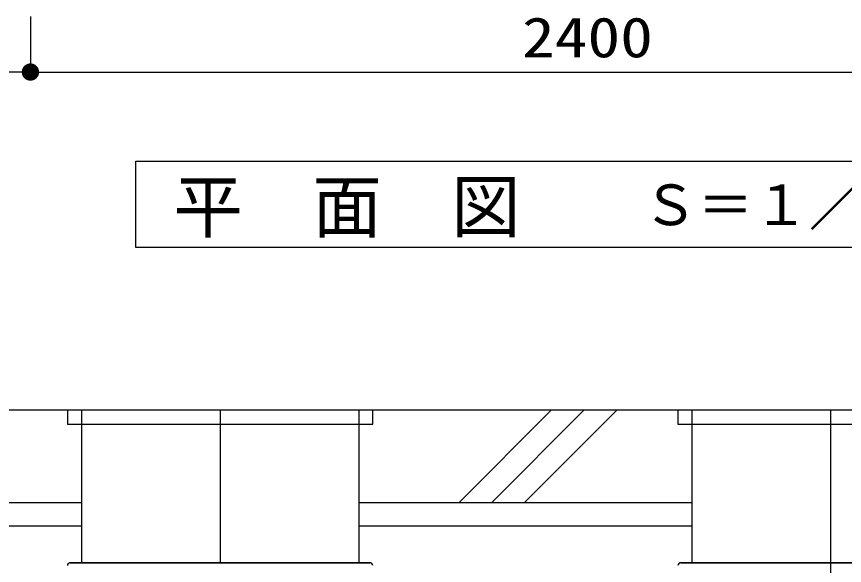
# Model space of a CAD drawing. Units: millimetres, scale not verified. Extents: x -8093 to 8093, y -5792 to 5792.
# Drawn here: x -6184 to -4394, y -1985 to -798 of the extents above; entities that cross this region are included whole.
import ezdxf
from ezdxf.enums import TextEntityAlignment as Align

# ---------------------------------------------------------------- set-up
doc = ezdxf.new("R2010")
doc.units = ezdxf.units.MM
doc.header["$LTSCALE"] = 30
doc.linetypes.add('LONG_CHAIN', pattern=[21, 18, -1, 1, -1])
for name, color, linetype, lineweight in [('0-1_00クル-フ-0躯体', 3, 'Continuous', 25), ('0-2_00クル-フ-1機器', 2, 'Continuous', 25), ('0-3_00クル-フ-6寸法', 132, 'Continuous', 25)]:
    doc.layers.add(name, color=color, linetype=linetype, lineweight=lineweight)
doc.styles.add('ＭＳ ゴシック', font='')
doc.styles.get('ＭＳ ゴシック').set_extended_font_data('MS Gothic')

msp = doc.modelspace()

# ---------------------------------------------------------------- linework, layer by layer
at = {"layer": '0-1_00クル-フ-0躯体', "linetype": 'LONG_CHAIN'}
for p, q in [((-5744.38, -1649.27), (-5744.38, -1979.27)), ((-4424.38, -1649.27), (-4424.38, -2057.27))]:
    msp.add_line(p, q, dxfattribs=at)
at = {"layer": '0-1_00クル-フ-0躯体'}
for p, q in [((-5417.41, -1979.27), (-6070.13, -1979.27)), ((-6068.48, -1979.27), (-5420.28, -1979.27)), ((-4098.64, -1979.27), (-4751.35, -1979.27)), ((-4748.48, -1979.27), (-4100.28, -1979.27))]:
    msp.add_line(p, q, dxfattribs=at)
msp.add_lwpolyline([(-5926.19, -1111.03), (-3896.86, -1111.03), (-3896.86, -1297.34), (-5926.19, -1297.34)], close=True, dxfattribs=at)
for centre, start, end in [((-6068.48, -1985.27), 90, 177), ((-5420.28, -1985.27), 3, 90), ((-4748.48, -1985.27), 90, 177)]:
    msp.add_arc(centre, 6, start, end, dxfattribs=at)
at = {"layer": '0-2_00クル-フ-1機器'}
for p, q in [((-2607.81, -1649.27), (-7458.27, -1649.27)), ((-6044.28, -1649.27), (-6044.28, -1979.27)), ((-5444.28, -1649.27), (-5444.28, -1979.27)), ((-5228.32, -1849.27), (-5028.32, -1649.27)), ((-5157.61, -1849.27), (-4957.61, -1649.27)), ((-5086.9, -1849.27), (-4886.9, -1649.27)), ((-4724.38, -1649.27), (-4724.38, -1979.27)), ((-4724.38, -1849.27), (-5444.28, -1849.27)), ((-5444.28, -1899.27), (-4724.38, -1899.27))]:
    msp.add_line(p, q, dxfattribs=at)
for points in [[(-6074.28, -1649.27), (-6074.28, -1679.27), (-5414.28, -1679.27), (-5414.28, -1649.27)], [(-4754.38, -1649.27), (-4754.38, -1679.27), (-4094.38, -1679.27), (-4094.38, -1649.27)], [(-6044.28, -1849.27), (-6249.38, -1849.27), (-6249.38, -1899.27), (-6044.28, -1899.27)]]:
    msp.add_lwpolyline(points, dxfattribs=at)
at = {"layer": '0-3_00クル-フ-6寸法', "color": 4}
for p, q in [((-6154.38, -798.22), (-6154.38, -918.22)), ((-6154.38, -798.22), (-6154.38, -918.22)), ((-6154.38, -918.22), (-6214.38, -918.22)), ((-6154.38, -918.22), (-3754.38, -918.22))]:
    msp.add_line(p, q, dxfattribs=at)
at = {"layer": '0-3_00クル-フ-6寸法'}
for points in [[(-6154.38, -918.22), (-6172.54, -913.55), (-6171.82, -911.31)], [(-6154.38, -918.22), (-6172.54, -913.55), (-6171.82, -911.31)], [(-6154.38, -918.22), (-6171.82, -911.31), (-6170.81, -909.18)], [(-6154.38, -918.22), (-6171.82, -911.31), (-6170.81, -909.18)], [(-6154.38, -918.22), (-6170.81, -909.18), (-6169.55, -907.2)], [(-6154.38, -918.22), (-6170.81, -909.18), (-6169.55, -907.2)], [(-6154.38, -918.22), (-6169.55, -907.2), (-6168.05, -905.38)], [(-6154.38, -918.22), (-6169.55, -907.2), (-6168.05, -905.38)], [(-6154.38, -918.22), (-6168.05, -905.38), (-6166.33, -903.77)], [(-6154.38, -918.22), (-6168.05, -905.38), (-6166.33, -903.77)], [(-6154.38, -918.22), (-6166.33, -903.77), (-6164.43, -902.39)], [(-6154.38, -918.22), (-6166.33, -903.77), (-6164.43, -902.39)], [(-6154.38, -918.22), (-6164.43, -902.39), (-6162.37, -901.25)], [(-6154.38, -918.22), (-6164.43, -902.39), (-6162.37, -901.25)], [(-6154.38, -918.22), (-6162.37, -901.25), (-6160.18, -900.38)], [(-6154.38, -918.22), (-6162.37, -901.25), (-6160.18, -900.38)], [(-6154.38, -918.22), (-6160.18, -900.38), (-6157.9, -899.8)], [(-6154.38, -918.22), (-6160.18, -900.38), (-6157.9, -899.8)], [(-6154.38, -918.22), (-6157.9, -899.8), (-6155.56, -899.5)], [(-6154.38, -918.22), (-6157.9, -899.8), (-6155.56, -899.5)], [(-6154.38, -918.22), (-6155.56, -899.5), (-6153.21, -899.5)], [(-6154.38, -918.22), (-6155.56, -899.5), (-6153.21, -899.5)], [(-6154.38, -918.22), (-6153.21, -899.5), (-6150.87, -899.8)], [(-6154.38, -918.22), (-6153.21, -899.5), (-6150.87, -899.8)], [(-6154.38, -918.22), (-6150.87, -899.8), (-6148.59, -900.38)], [(-6154.38, -918.22), (-6150.87, -899.8), (-6148.59, -900.38)], [(-6154.38, -918.22), (-6148.59, -900.38), (-6146.4, -901.25)], [(-6154.38, -918.22), (-6148.59, -900.38), (-6146.4, -901.25)], [(-6154.38, -918.22), (-6146.4, -901.25), (-6144.34, -902.39)], [(-6154.38, -918.22), (-6146.4, -901.25), (-6144.34, -902.39)], [(-6154.38, -918.22), (-6144.34, -902.39), (-6142.43, -903.77)], [(-6154.38, -918.22), (-6144.34, -902.39), (-6142.43, -903.77)], [(-6154.38, -918.22), (-6142.43, -903.77), (-6140.71, -905.38)], [(-6154.38, -918.22), (-6142.43, -903.77), (-6140.71, -905.38)], [(-6154.38, -918.22), (-6140.71, -905.38), (-6139.21, -907.2)], [(-6154.38, -918.22), (-6140.71, -905.38), (-6139.21, -907.2)], [(-6154.38, -918.22), (-6139.21, -907.2), (-6137.95, -909.18)], [(-6154.38, -918.22), (-6139.21, -907.2), (-6137.95, -909.18)], [(-6154.38, -918.22), (-6137.95, -909.18), (-6136.95, -911.31)], [(-6154.38, -918.22), (-6137.95, -909.18), (-6136.95, -911.31)], [(-6154.38, -918.22), (-6136.95, -911.31), (-6136.22, -913.55)], [(-6154.38, -918.22), (-6136.95, -911.31), (-6136.22, -913.55)], [(-6154.38, -918.22), (-6173.13, -918.22), (-6172.98, -915.87)], [(-6154.38, -918.22), (-6173.13, -918.22), (-6172.98, -915.87)], [(-6154.38, -918.22), (-6172.98, -920.57), (-6173.13, -918.22)], [(-6154.38, -918.22), (-6172.98, -920.57), (-6173.13, -918.22)], [(-6154.38, -918.22), (-6172.98, -915.87), (-6172.54, -913.55)], [(-6154.38, -918.22), (-6172.98, -915.87), (-6172.54, -913.55)], [(-6154.38, -918.22), (-6172.54, -922.88), (-6172.98, -920.57)], [(-6154.38, -918.22), (-6172.54, -922.88), (-6172.98, -920.57)], [(-6154.38, -918.22), (-6171.82, -925.12), (-6172.54, -922.88)], [(-6154.38, -918.22), (-6171.82, -925.12), (-6172.54, -922.88)], [(-6154.38, -918.22), (-6170.81, -927.25), (-6171.82, -925.12)], [(-6154.38, -918.22), (-6170.81, -927.25), (-6171.82, -925.12)], [(-6154.38, -918.22), (-6169.55, -929.24), (-6170.81, -927.25)], [(-6154.38, -918.22), (-6169.55, -929.24), (-6170.81, -927.25)], [(-6154.38, -918.22), (-6168.05, -931.05), (-6169.55, -929.24)], [(-6154.38, -918.22), (-6168.05, -931.05), (-6169.55, -929.24)], [(-6154.38, -918.22), (-6166.33, -932.66), (-6168.05, -931.05)], [(-6154.38, -918.22), (-6166.33, -932.66), (-6168.05, -931.05)], [(-6154.38, -918.22), (-6164.43, -934.05), (-6166.33, -932.66)], [(-6154.38, -918.22), (-6164.43, -934.05), (-6166.33, -932.66)], [(-6154.38, -918.22), (-6162.37, -935.18), (-6164.43, -934.05)], [(-6154.38, -918.22), (-6162.37, -935.18), (-6164.43, -934.05)], [(-6154.38, -918.22), (-6160.18, -936.05), (-6162.37, -935.18)], [(-6154.38, -918.22), (-6160.18, -936.05), (-6162.37, -935.18)], [(-6154.38, -918.22), (-6157.9, -936.63), (-6160.18, -936.05)], [(-6154.38, -918.22), (-6157.9, -936.63), (-6160.18, -936.05)], [(-6154.38, -918.22), (-6155.56, -936.93), (-6157.9, -936.63)], [(-6154.38, -918.22), (-6155.56, -936.93), (-6157.9, -936.63)], [(-6154.38, -918.22), (-6153.21, -936.93), (-6155.56, -936.93)], [(-6154.38, -918.22), (-6153.21, -936.93), (-6155.56, -936.93)], [(-6154.38, -918.22), (-6136.22, -913.55), (-6135.78, -915.87)], [(-6154.38, -918.22), (-6136.22, -913.55), (-6135.78, -915.87)], [(-6154.38, -918.22), (-6135.78, -915.87), (-6135.63, -918.22)], [(-6154.38, -918.22), (-6135.78, -915.87), (-6135.63, -918.22)], [(-6154.38, -918.22), (-6150.87, -936.63), (-6153.21, -936.93)], [(-6154.38, -918.22), (-6148.59, -936.05), (-6150.87, -936.63)], [(-6154.38, -918.22), (-6146.4, -935.18), (-6148.59, -936.05)], [(-6154.38, -918.22), (-6144.34, -934.05), (-6146.4, -935.18)], [(-6154.38, -918.22), (-6142.43, -932.66), (-6144.34, -934.05)], [(-6154.38, -918.22), (-6140.71, -931.05), (-6142.43, -932.66)], [(-6154.38, -918.22), (-6139.21, -929.24), (-6140.71, -931.05)], [(-6154.38, -918.22), (-6137.95, -927.25), (-6139.21, -929.24)], [(-6154.38, -918.22), (-6136.95, -925.12), (-6137.95, -927.25)], [(-6154.38, -918.22), (-6136.22, -922.88), (-6136.95, -925.12)], [(-6154.38, -918.22), (-6135.78, -920.57), (-6136.22, -922.88)], [(-6154.38, -918.22), (-6135.63, -918.22), (-6135.78, -920.57)], [(-6154.38, -918.22), (-6150.87, -936.63), (-6153.21, -936.93)], [(-6154.38, -918.22), (-6148.59, -936.05), (-6150.87, -936.63)], [(-6154.38, -918.22), (-6146.4, -935.18), (-6148.59, -936.05)], [(-6154.38, -918.22), (-6144.34, -934.05), (-6146.4, -935.18)], [(-6154.38, -918.22), (-6142.43, -932.66), (-6144.34, -934.05)], [(-6154.38, -918.22), (-6140.71, -931.05), (-6142.43, -932.66)], [(-6154.38, -918.22), (-6139.21, -929.24), (-6140.71, -931.05)], [(-6154.38, -918.22), (-6137.95, -927.25), (-6139.21, -929.24)], [(-6154.38, -918.22), (-6136.95, -925.12), (-6137.95, -927.25)], [(-6154.38, -918.22), (-6136.22, -922.88), (-6136.95, -925.12)], [(-6154.38, -918.22), (-6135.78, -920.57), (-6136.22, -922.88)], [(-6154.38, -918.22), (-6135.63, -918.22), (-6135.78, -920.57)]]:
    msp.add_solid(points, dxfattribs=at)

# ---------------------------------------------------------------- texts
at = {"layer": '0-1_00クル-フ-0躯体', "color": 4, "style": 'ＭＳ ゴシック'}
for s, height, p in [('平\u3000面\u3000図', 110, (-5844.95, -1297.31)), ('Ｓ＝１／３０', 87.98, (-4831.39, -1275.64))]:
    msp.add_text(s, height=height, dxfattribs=at).set_placement(p, align=Align.BOTTOM_LEFT)
at = {"layer": '0-3_00クル-フ-6寸法', "color": 3, "style": 'ＭＳ ゴシック', "width": 1.2}
msp.add_text('2400', height=86.66, dxfattribs=at).set_placement((-5091.53, -912.37), align=Align.BOTTOM_LEFT)

doc.saveas('drawing.dxf')
